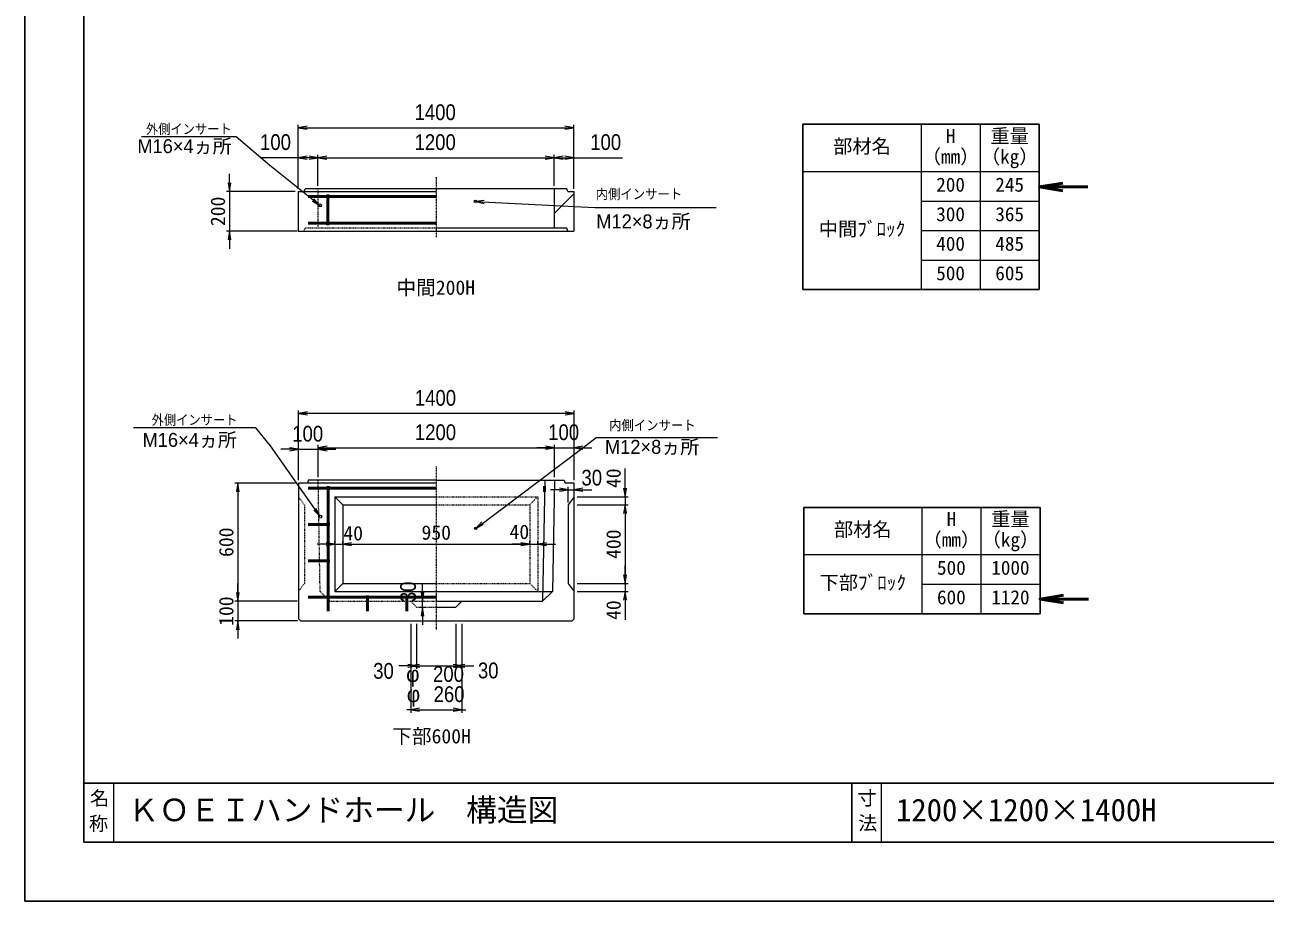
# Model space of a CAD drawing. Units: millimetres, scale not verified. Extents: x -210 to 210, y -148 to 148.
# Drawn here: x -210 to 0, y -148.5 to -0.1 of the extents above; entities that cross this region are included whole.
import ezdxf
from ezdxf.enums import TextEntityAlignment as Align

# ---------------------------------------------------------------- set-up
doc = ezdxf.new("R2010")
doc.units = ezdxf.units.MM
doc.linetypes.add('USER1', pattern=[12.95, 6.35, -3.175, 0.25, -3.175])
doc.linetypes.add('USER2', pattern=[4.7625, 3.175, -1.5875])
doc.layers.add('0-0', color=7, linetype='Continuous')
for name, color, linetype, lineweight in [('0-1_0', 5, 'Continuous', 25), ('0-2_dims', 2, 'Continuous', 13), ('0-3_pen1実線', 4, 'Continuous', 13), ('0-4_pen2実線', 3, 'Continuous', 13), ('0-5_pen3実線', 7, 'Continuous', 18), ('0-6_pen4実線', 6, 'Continuous', 25), ('0-7_pen1一点', 4, 'USER1', 13), ('0-8_pen2破線', 3, 'USER2', 13), ('0-9_鉄筋１', 7, 'Continuous', 50), ('0-A_鉄筋２', 7, 'Continuous', 50), ('0-B_draw', 7, 'Continuous', 13)]:
    doc.layers.add(name, color=color, linetype=linetype, lineweight=lineweight)
doc.styles.add('ＭＳ ゴシック', font='')
doc.styles.add('ＭＳ Ｐゴシック', font='')
doc.styles.get('ＭＳ ゴシック').set_extended_font_data('MS Gothic')
doc.styles.get('ＭＳ Ｐゴシック').set_extended_font_data('MS PGothic')

# ---------------------------------------------------------------- blocks, each defined once
blk = doc.blocks.new('部分図 1')
at = {"layer": '0-1_0'}
blk.add_lwpolyline([(0, 0), (12600, 0), (12600, 8910), (0, 8910)], close=True, dxfattribs=at)
at = {"layer": '0-2_dims'}
for p, q in [((1388.55, 3619.38), (1388.55, 3943.79)), ((1388.55, 3928.79), (2788.55, 3928.79)), ((2788.55, 3619.38), (2788.55, 3943.79)), ((1388.55, 3619.38), (1388.55, 3791.85)), ((1488.55, 3634.38), (1488.55, 3791.85)), ((1488.55, 3634.38), (1488.55, 3791.85)), ((2688.55, 3634.38), (2688.55, 3791.85)), ((2688.55, 3634.38), (2688.55, 3791.85)), ((2788.55, 3619.38), (2788.55, 3791.85)), ((1488.55, 3776.85), (2688.55, 3776.85)), ((2288.55, 3554.38), (2894.92, 3524.38)), ((1390, 2138.62), (1390, 2492.83)), ((2790, 2477.83), (1390, 2477.83)), ((2790, 2138.62), (2790, 2492.83)), ((1390, 2295.79), (1300, 2295.79)), ((1390, 2138.62), (1390, 2310.79)), ((1390, 2295.79), (1490, 2295.79)), ((1490, 2153.62), (1490, 2318.29)), ((1490, 2153.62), (1490, 2310.79)), ((1490, 2303.29), (2690, 2303.29)), ((1490, 2295.79), (1580, 2295.79)), ((2690, 2303.29), (2600, 2303.29)), ((2690, 2153.62), (2690, 2318.29)), ((2690, 2153.62), (2690, 2318.29)), ((2690, 2303.29), (2790, 2303.29)), ((2790, 2138.62), (2790, 2318.29)), ((2790, 2303.29), (2880, 2303.29)), ((2760, 2089.73), (2670, 2089.73)), ((2760, 2025.62), (2760, 2104.73)), ((2760, 2089.73), (2790, 2089.73)), ((2790, 2068.62), (2790, 2104.73)), ((2790, 2089.73), (2880, 2089.73)), ((2020, 1523.62), (2020, 1613.62)), ((2020, 1523.62), (2035, 1523.62)), ((2020, 1493.62), (2020, 1523.62)), ((2005, 1493.62), (2035, 1493.62)), ((2020, 1493.62), (2020, 1403.62)), ((1960, 1408.62), (1960, 1180.62)), ((1960, 1408.62), (1960, 957.62)), ((1990, 1408.62), (1990, 1180.62)), ((1990, 1408.62), (1990, 1180.62)), ((2190, 1408.62), (2190, 1180.62)), ((2190, 1408.62), (2190, 1180.62)), ((2220, 1408.62), (2220, 957.62)), ((2220, 1408.62), (2220, 1180.62)), ((1990, 1195.62), (1900, 1195.62)), ((1990, 1195.62), (1960, 1195.62)), ((1990, 1195.62), (2190, 1195.62)), ((2190, 1195.62), (2280, 1195.62)), ((2190, 1195.62), (2220, 1195.62)), ((1960, 972.62), (1940, 972.62)), ((1960, 972.62), (2220, 972.62)), ((2220, 972.62), (2240, 972.62))]:
    blk.add_line(p, q, dxfattribs=at)
at = {"layer": '0-2_dims', "lineweight": 18}
for p, q in [((1073.46, 3882.05), (592.41, 3882.05)), ((1039.55, 3604.38), (1039.55, 3694.38)), ((1373.55, 3604.38), (1024.55, 3604.38)), ((1039.55, 3604.38), (1039.55, 3404.38)), ((2894.92, 3524.38), (3511.39, 3524.38)), ((1383.43, 3404.38), (1024.55, 3404.38)), ((1039.55, 3404.38), (1039.55, 3314.38)), ((1172.76, 2404.62), (551.3, 2404.62)), ((2902.54, 2355.62), (3519.01, 2355.62)), ((3049, 2053.62), (3049, 2198.62)), ((1375, 2123.62), (1067, 2123.62)), ((1082, 2123.62), (1082, 1523.62)), ((2805, 2053.62), (3064, 2053.62)), ((3049, 2053.62), (3049, 2013.62)), ((2805, 2013.62), (3064, 2013.62)), ((2805, 2013.62), (3064, 2013.62)), ((3049, 2013.62), (3049, 1923.62)), ((3049, 2013.62), (3049, 1613.62)), ((1575, 1813.62), (1575, 1828.62)), ((1615, 1813.62), (1615, 1828.62)), ((1615, 1813.62), (1615, 1828.62)), ((2565, 1813.62), (2565, 1828.62)), ((2565, 1813.62), (2565, 1828.62)), ((2605, 1813.62), (2605, 1828.62)), ((1575, 1813.62), (1485, 1813.62)), ((1575, 1813.62), (1615, 1813.62)), ((1615, 1813.62), (1705, 1813.62)), ((1615, 1813.62), (2565, 1813.62)), ((2565, 1813.62), (2475, 1813.62)), ((2565, 1813.62), (2605, 1813.62)), ((2605, 1813.62), (2695, 1813.62)), ((3049, 1613.62), (3049, 1703.62)), ((1082, 1523.62), (1082, 1613.62)), ((2805, 1613.62), (3064, 1613.62)), ((2805, 1613.62), (3064, 1613.62)), ((3049, 1613.62), (3049, 1573.62)), ((1375, 1523.62), (1067, 1523.62)), ((1385, 1523.62), (1067, 1523.62)), ((1082, 1523.62), (1082, 1423.62)), ((2805, 1573.62), (3064, 1573.62)), ((3049, 1573.62), (3049, 1428.62)), ((1385, 1423.62), (1067, 1423.62)), ((1082, 1423.62), (1082, 1333.62))]:
    blk.add_line(p, q, dxfattribs=at)
at = {"layer": '0-2_dims', "lineweight": 50}
for p, q in [((5152.3, 3627.98), (5398.69, 3627.98)), ((5156.27, 1535), (5402.66, 1535))]:
    blk.add_line(p, q, dxfattribs=at)
at = {"layer": '0-2_dims'}
for points in [[(1433.55, 3936.29), (1388.55, 3928.79), (1433.55, 3921.29)], [(2743.55, 3921.29), (2788.55, 3928.79), (2743.55, 3936.29)], [(1498.55, 3534.38), (1244.43, 3737.17), (1073.46, 3882.05)], [(1433.55, 3784.35), (1388.55, 3776.85), (1433.55, 3769.35)], [(1443.55, 3769.35), (1488.55, 3776.85), (1443.55, 3784.35)], [(1533.55, 3784.35), (1488.55, 3776.85), (1533.55, 3769.35)], [(2643.55, 3769.35), (2688.55, 3776.85), (2643.55, 3784.35)], [(2733.55, 3784.35), (2688.55, 3776.85), (2733.55, 3769.35)], [(2743.55, 3769.35), (2788.55, 3776.85), (2743.55, 3784.35)], [(1488.55, 3776.85), (1388.55, 3776.85), (1194.73, 3776.85)], [(2688.55, 3776.85), (2788.55, 3776.85), (3035.39, 3776.85)], [(1458.69, 3556.59), (1498.55, 3534.38), (1468.05, 3568.31)], [(2333.86, 3559.65), (2288.55, 3554.38), (2333.12, 3544.67)], [(1435, 2485.33), (1390, 2477.83), (1435, 2470.33)], [(2745, 2470.33), (2790, 2477.83), (2745, 2485.33)], [(1500, 1953.62), (1247.94, 2313.87), (1172.76, 2404.62)], [(2290, 1893.62), (2835, 2303.29), (2902.54, 2355.62)], [(1345, 2288.29), (1390, 2295.79), (1345, 2303.29)], [(1535, 2310.79), (1490, 2303.29), (1535, 2295.79)], [(1535, 2303.29), (1490, 2295.79), (1535, 2288.29)], [(2645, 2295.79), (2690, 2303.29), (2645, 2310.79)], [(2645, 2295.79), (2690, 2303.29), (2645, 2310.79)], [(2835, 2310.79), (2790, 2303.29), (2835, 2295.79)], [(2715, 2082.23), (2760, 2089.73), (2715, 2097.23)], [(2835, 2097.23), (2790, 2089.73), (2835, 2082.23)], [(1468.06, 1986.19), (1500, 1953.62), (1480.35, 1994.79)], [(2321.46, 1926.65), (2290, 1893.62), (2330.48, 1914.66)], [(2012.5, 1568.62), (2020, 1523.62), (2027.5, 1568.62)], [(2027.5, 1448.62), (2020, 1493.62), (2012.5, 1448.62)], [(1945, 1188.12), (1990, 1195.62), (1945, 1203.12)], [(1945, 1188.12), (1990, 1195.62), (1945, 1203.12)], [(2005, 1203.12), (1960, 1195.62), (2005, 1188.12)], [(2175, 1188.12), (2220, 1195.62), (2175, 1203.12)], [(2235, 1203.12), (2190, 1195.62), (2235, 1188.12)], [(2235, 1203.12), (2190, 1195.62), (2235, 1188.12)], [(2005, 980.12), (1960, 972.62), (2005, 965.12)], [(2175, 965.12), (2220, 972.62), (2175, 980.12)]]:
    blk.add_lwpolyline(points, dxfattribs=at)
at = {"layer": '0-2_dims', "lineweight": 18}
for points in [[(1032.05, 3649.38), (1039.55, 3604.38), (1047.05, 3649.38)], [(1047.05, 3359.38), (1039.55, 3404.38), (1032.05, 3359.38)], [(1089.5, 2078.62), (1082, 2123.62), (1074.5, 2078.62)], [(3041.5, 2098.62), (3049, 2053.62), (3056.5, 2098.62)], [(3056.5, 1968.62), (3049, 2013.62), (3041.5, 1968.62)], [(3056.5, 1968.62), (3049, 2013.62), (3041.5, 1968.62)], [(1530, 1806.12), (1575, 1813.62), (1530, 1821.12)], [(1660, 1821.12), (1615, 1813.62), (1660, 1806.12)], [(1660, 1821.12), (1615, 1813.62), (1660, 1806.12)], [(2520, 1806.12), (2565, 1813.62), (2520, 1821.12)], [(2520, 1806.12), (2565, 1813.62), (2520, 1821.12)], [(2650, 1821.12), (2605, 1813.62), (2650, 1806.12)], [(3041.5, 1658.62), (3049, 1613.62), (3056.5, 1658.62)], [(3041.5, 1658.62), (3049, 1613.62), (3056.5, 1658.62)], [(1074.5, 1568.62), (1082, 1523.62), (1089.5, 1568.62)], [(1074.5, 1568.62), (1082, 1523.62), (1089.5, 1568.62)], [(3056.5, 1528.62), (3049, 1573.62), (3041.5, 1528.62)], [(1089.5, 1378.62), (1082, 1423.62), (1074.5, 1378.62)]]:
    blk.add_lwpolyline(points, dxfattribs=at)
at = {"layer": '0-2_dims', "lineweight": 50}
for points in [[(5272.3, 3647.98), (5152.3, 3627.98), (5272.3, 3607.98)], [(5276.27, 1555), (5156.27, 1535), (5276.27, 1515)]]:
    blk.add_lwpolyline(points, dxfattribs=at)
at = {"layer": '0-3_pen1実線'}
blk.add_line((2688.55, 3492.62), (2788.55, 3592.62), dxfattribs=at)
at = {"layer": '0-4_pen2実線'}
for centre, radius in [((1498.55, 3534.38), 8), ((2288.55, 3554.38), 6), ((1500, 1953.62), 8), ((2290, 1893.62), 6)]:
    blk.add_circle(centre, radius, dxfattribs=at)
at = {"layer": '0-5_pen3実線'}
for p, q in [((4552.3, 3946.44), (4552.3, 3106.44)), ((4852.3, 3946.44), (4852.3, 3106.44)), ((3952.3, 3706.44), (5152.3, 3706.44)), ((1388.55, 3604.38), (1388.55, 3404.38)), ((1388.55, 3604.38), (2088.55, 3604.38)), ((1418.55, 3604.38), (1423.55, 3619.38)), ((2753.55, 3619.38), (1423.55, 3619.38)), ((2688.55, 3619.38), (2688.55, 3419.38)), ((2758.55, 3604.38), (2753.55, 3619.38)), ((2758.55, 3604.38), (2788.55, 3604.38)), ((2788.55, 3604.38), (2788.55, 3404.38)), ((4552.3, 3556.44), (5152.3, 3556.44)), ((1388.55, 3404.38), (2788.55, 3404.38)), ((2753.55, 3419.38), (2088.55, 3419.38)), ((2758.55, 3404.38), (2753.55, 3419.38)), ((4552.3, 3406.44), (5152.3, 3406.44)), ((4552.3, 3256.44), (5152.3, 3256.44)), ((1390, 2123.62), (1390, 1433.62)), ((2090, 2123.62), (1390, 2123.62)), ((1440, 2138.62), (1435, 2123.62)), ((1440, 2138.62), (1435, 2123.62)), ((2090, 2138.62), (1440, 2138.62)), ((2090, 2138.62), (2740, 2138.62)), ((2641.08, 2138.62), (2630, 1523.62)), ((2740, 2138.62), (2745, 2123.62)), ((2740, 2138.62), (2745, 2123.62)), ((2790, 2123.62), (2745, 2123.62)), ((2790, 2123.62), (2745, 2123.62)), ((2790, 1433.62), (2790, 2123.62)), ((2790, 2053.62), (2760, 2013.62)), ((2760, 2013.62), (2760, 1613.62)), ((4556.27, 2000.38), (4556.27, 1460.38)), ((4856.27, 2000.38), (4856.27, 1460.38)), ((3956.27, 1760.38), (5156.27, 1760.38)), ((2760, 1613.62), (2790, 1573.62)), ((4556.27, 1610.38), (5156.27, 1610.38)), ((1575, 1573.62), (2680, 1573.62)), ((2090, 1523.62), (2630, 1523.62)), ((2090, 1523.62), (2630, 1523.62)), ((2190, 1493.62), (2220, 1523.62)), ((2090, 1493.62), (2190, 1493.62)), ((2090, 1493.62), (2190, 1493.62)), ((1390, 1433.62), (1400, 1423.62)), ((1400, 1423.62), (2780, 1423.62)), ((2790, 1433.62), (2780, 1423.62)), ((450, 600), (450, 300)), ((4350, 600), (4350, 300))]:
    blk.add_line(p, q, dxfattribs=at)
blk.add_lwpolyline([(2690, 2138.62), (2680, 1573.62), (2630, 1523.62)], dxfattribs=at)
at = {"layer": '0-6_pen4実線'}
for p, q in [((3952.3, 3946.44), (5152.3, 3946.44)), ((3952.3, 3946.44), (3952.3, 3106.44)), ((5152.3, 3946.44), (5152.3, 3106.44)), ((3952.3, 3106.44), (5152.3, 3106.44)), ((3956.27, 2000.38), (5156.27, 2000.38)), ((3956.27, 2000.38), (3956.27, 1460.38)), ((5156.27, 2000.38), (5156.27, 1460.38)), ((3956.27, 1460.38), (5156.27, 1460.38)), ((300, 600), (12300, 600)), ((4200, 600), (4200, 300))]:
    blk.add_line(p, q, dxfattribs=at)
blk.add_lwpolyline([(300, 300), (12300, 300), (12300, 8610), (300, 8610)], close=True, dxfattribs=at)
at = {"layer": '0-7_pen1一点'}
for p, q in [((2088.55, 3678.1), (2088.55, 3371.38)), ((2090, 2208.62), (2090, 1378.2))]:
    blk.add_line(p, q, dxfattribs=at)
at = {"layer": '0-8_pen2破線'}
for p, q in [((1488.55, 3619.38), (1488.55, 3419.38)), ((1418.55, 3404.38), (1423.55, 3419.38)), ((2088.55, 3419.38), (1423.55, 3419.38)), ((1500, 1573.62), (1490, 2138.62)), ((1390, 2053.62), (1420, 2013.62)), ((2090, 2053.62), (2605, 2053.62)), ((2604, 2053.62), (2564, 2013.62)), ((2605, 2053.62), (2605, 1573.62)), ((2090, 2013.62), (2565, 2013.62)), ((2565, 2013.62), (2565, 1613.62)), ((2090, 1613.62), (2565, 1613.62)), ((2565, 1613.62), (2605, 1573.62)), ((1550, 1523.62), (1500, 1573.62)), ((1550, 1523.62), (2090, 1523.62)), ((1990, 1493.62), (1960, 1523.62)), ((1990, 1493.62), (2090, 1493.62))]:
    blk.add_line(p, q, dxfattribs=at)
blk.add_lwpolyline([(1420, 2013.62), (1420, 1613.62), (1390, 1573.62)], dxfattribs=at)
at = {"layer": '0-9_鉄筋１'}
for p, q in [((1538.55, 3589.38), (1538.55, 3434.38)), ((1538.55, 3579.38), (2088.55, 3579.38)), ((1538.55, 3444.38), (2088.55, 3444.38)), ((1540, 2108.62), (1540, 1513.62)), ((1540, 2098.62), (2090, 2098.62)), ((2640, 2108.62), (2640, 2078.91)), ((1540, 1543.62), (2090, 1543.62)), ((1740, 1553.62), (1740, 1513.62)), ((1940, 1553.62), (1940, 1513.62))]:
    blk.add_line(p, q, dxfattribs=at)
at = {"layer": '0-A_鉄筋２'}
for p, q in [((1538.55, 3579.38), (1438.55, 3579.38)), ((1538.55, 3444.38), (1438.55, 3444.38)), ((1540, 2098.62), (1440, 2098.62)), ((2640, 2098.62), (2640.35, 2098.62)), ((1440, 1913.62), (1550, 1913.62)), ((1440, 1728.62), (1550, 1728.62)), ((1540, 1543.62), (1440, 1543.62)), ((1540, 1513.62), (1540, 1473.62)), ((1740, 1513.62), (1740, 1473.62)), ((1940, 1513.62), (1940, 1473.62))]:
    blk.add_line(p, q, dxfattribs=at)
at = {"layer": '0-B_draw'}
for p, q in [((1575, 2053.62), (2090, 2053.62)), ((1575, 2053.62), (1615, 2013.62)), ((1575, 2053.62), (1575, 1573.62)), ((1615, 2013.62), (2090, 2013.62)), ((1615, 2013.62), (1615, 1613.62)), ((1615, 1613.62), (1575, 1573.62)), ((1615, 1613.62), (2090, 1613.62))]:
    blk.add_line(p, q, dxfattribs=at)
at = {"layer": '0-2_dims', "color": 7, "style": 'ＭＳ Ｐゴシック', "width": 0.9}
for s, height, p in [('1400', 79.98, (1979.45, 3943.79)), ('外側インサート', 50.68, (615.27, 3882.05)), ('100', 79.98, (1194.73, 3791.85)), ('1200', 79.98, (1979.45, 3791.85)), ('100', 79.98, (2871.76, 3791.85)), ('内側インサート', 51.2, (2899.21, 3551.14)), ('1400', 79.98, (1980.91, 2492.83)), ('外側インサート', 50.68, (644.37, 2404.62)), ('100', 79.98, (1358.18, 2310.79)), ('1200', 79.98, (1980.91, 2318.29)), ('100', 79.98, (2658.18, 2318.29)), ('内側インサート', 51.2, (2967.38, 2376.83)), ('30', 79.98, (2827.24, 2087.69)), ('30', 79.98, (1769.45, 1106.07)), ('30', 79.98, (2301.45, 1108.07)), ('200', 79.98, (2073.36, 1090.07)), ('260', 79.98, (2076.36, 987.62))]:
    blk.add_text(s, height=height, dxfattribs=at).set_placement(p, align=Align.BOTTOM_LEFT)
at = {"layer": '0-2_dims', "color": 7}
for s, height, style, p in [('M16×4ヵ所', 70.81, 'ＭＳ Ｐゴシック', (571.6, 3778.68)), ('M12×8ヵ所', 70.81, 'ＭＳ Ｐゴシック', (2902.64, 3396.6)), ('M16×4ヵ所', 70.81, 'ＭＳ Ｐゴシック', (598, 2286.62)), ('M12×8ヵ所', 70.81, 'ＭＳ Ｐゴシック', (2946.81, 2250.99)), ('40', 73.31, 'ＭＳ ゴシック', (1618, 1810.62)), ('950', 73.31, 'ＭＳ ゴシック', (2015, 1814.12)), ('40', 73.31, 'ＭＳ ゴシック', (2462, 1817.62)), ('φ', 79.98, 'ＭＳ Ｐゴシック', (1937, 1090.07)), ('φ', 79.98, 'ＭＳ Ｐゴシック', (1940, 987.62))]:
    blk.add_text(s, height=height, dxfattribs=dict(at, style=style)).set_placement(p, align=Align.BOTTOM_LEFT)
at = {"layer": '0-2_dims', "color": 7, "style": 'ＭＳ ゴシック'}
for s, p in [('200', (1039.05, 3429.38)), ('40', (3048.5, 2098.62)), ('600', (1081.5, 1748.62)), ('400', (3048.5, 1738.62)), ('100', (1081.5, 1398.62)), ('40', (3048.5, 1428.62))]:
    blk.add_text(s, height=73.31, rotation=90, dxfattribs=at).set_placement(p, align=Align.BOTTOM_LEFT)
at = {"layer": '0-2_dims', "color": 7, "style": 'ＭＳ Ｐゴシック', "width": 0.9}
blk.add_text('30', height=79.98, rotation=90, dxfattribs=at).set_placement((2010.55, 1519.07), align=Align.BOTTOM_LEFT)
at = {"layer": '0-5_pen3実線', "style": 'ＭＳ ゴシック'}
for s, height, p in [('H', 71.47, (4677.93, 3830.2)), ('重量', 71.47, (4904.82, 3830.2)), ('部材名', 71.47, (4106.07, 3777.7)), ('（mm）', 71.49, (4556.03, 3725.19)), ('（kg）', 71.49, (4856.03, 3725.19)), ('200', 71.47, (4629.19, 3582.7)), ('245', 71.47, (4929.19, 3582.7)), ('300', 71.47, (4629.19, 3432.7)), ('365', 71.47, (4929.19, 3432.7)), ('中間ﾌﾞﾛｯｸ', 71.48, (4032.93, 3357.7)), ('400', 71.46, (4629.2, 3282.71)), ('485', 71.46, (4929.2, 3282.71)), ('500', 71.47, (4629.19, 3132.7)), ('605', 71.48, (4929.18, 3132.7)), ('中間200H', 73.31, (1887.55, 3058.38)), ('H', 71.47, (4681.9, 1884.13)), ('重量', 71.47, (4908.79, 1884.14)), ('部材名', 71.47, (4110.04, 1831.64)), ('（mm）', 71.49, (4560, 1779.12)), ('（kg）', 71.49, (4860, 1779.12)), ('500', 71.47, (4633.16, 1636.64)), ('1000', 71.47, (4908.78, 1636.64)), ('下部ﾌﾞﾛｯｸ', 71.48, (4036.91, 1561.63)), ('600', 71.48, (4633.15, 1486.63)), ('1120', 71.47, (4908.78, 1486.64)), ('下部600H', 73.31, (1866, 779.62)), ('名', 71.47, (330.86, 466.05)), ('寸', 71.38, (4229.1, 466.63)), ('ＫＯＥＩハンドホール\u3000構造図', 114.4, (525, 372)), ('1200×1200×1400H', 114.4, (4425, 372.01)), ('法', 71.44, (4232.55, 339.37)), ('称', 71.43, (325.72, 337.31))]:
    blk.add_text(s, height=height, dxfattribs=at).set_placement(p, align=Align.BOTTOM_LEFT)

msp = doc.modelspace()

# ---------------------------------------------------------------- block references
at = {"layer": '0-0', "xscale": 0.03333333, "yscale": 0.03333333}
msp.add_blockref('部分図 1', (-210, -148.5), dxfattribs=at)

doc.saveas('drawing.dxf')
